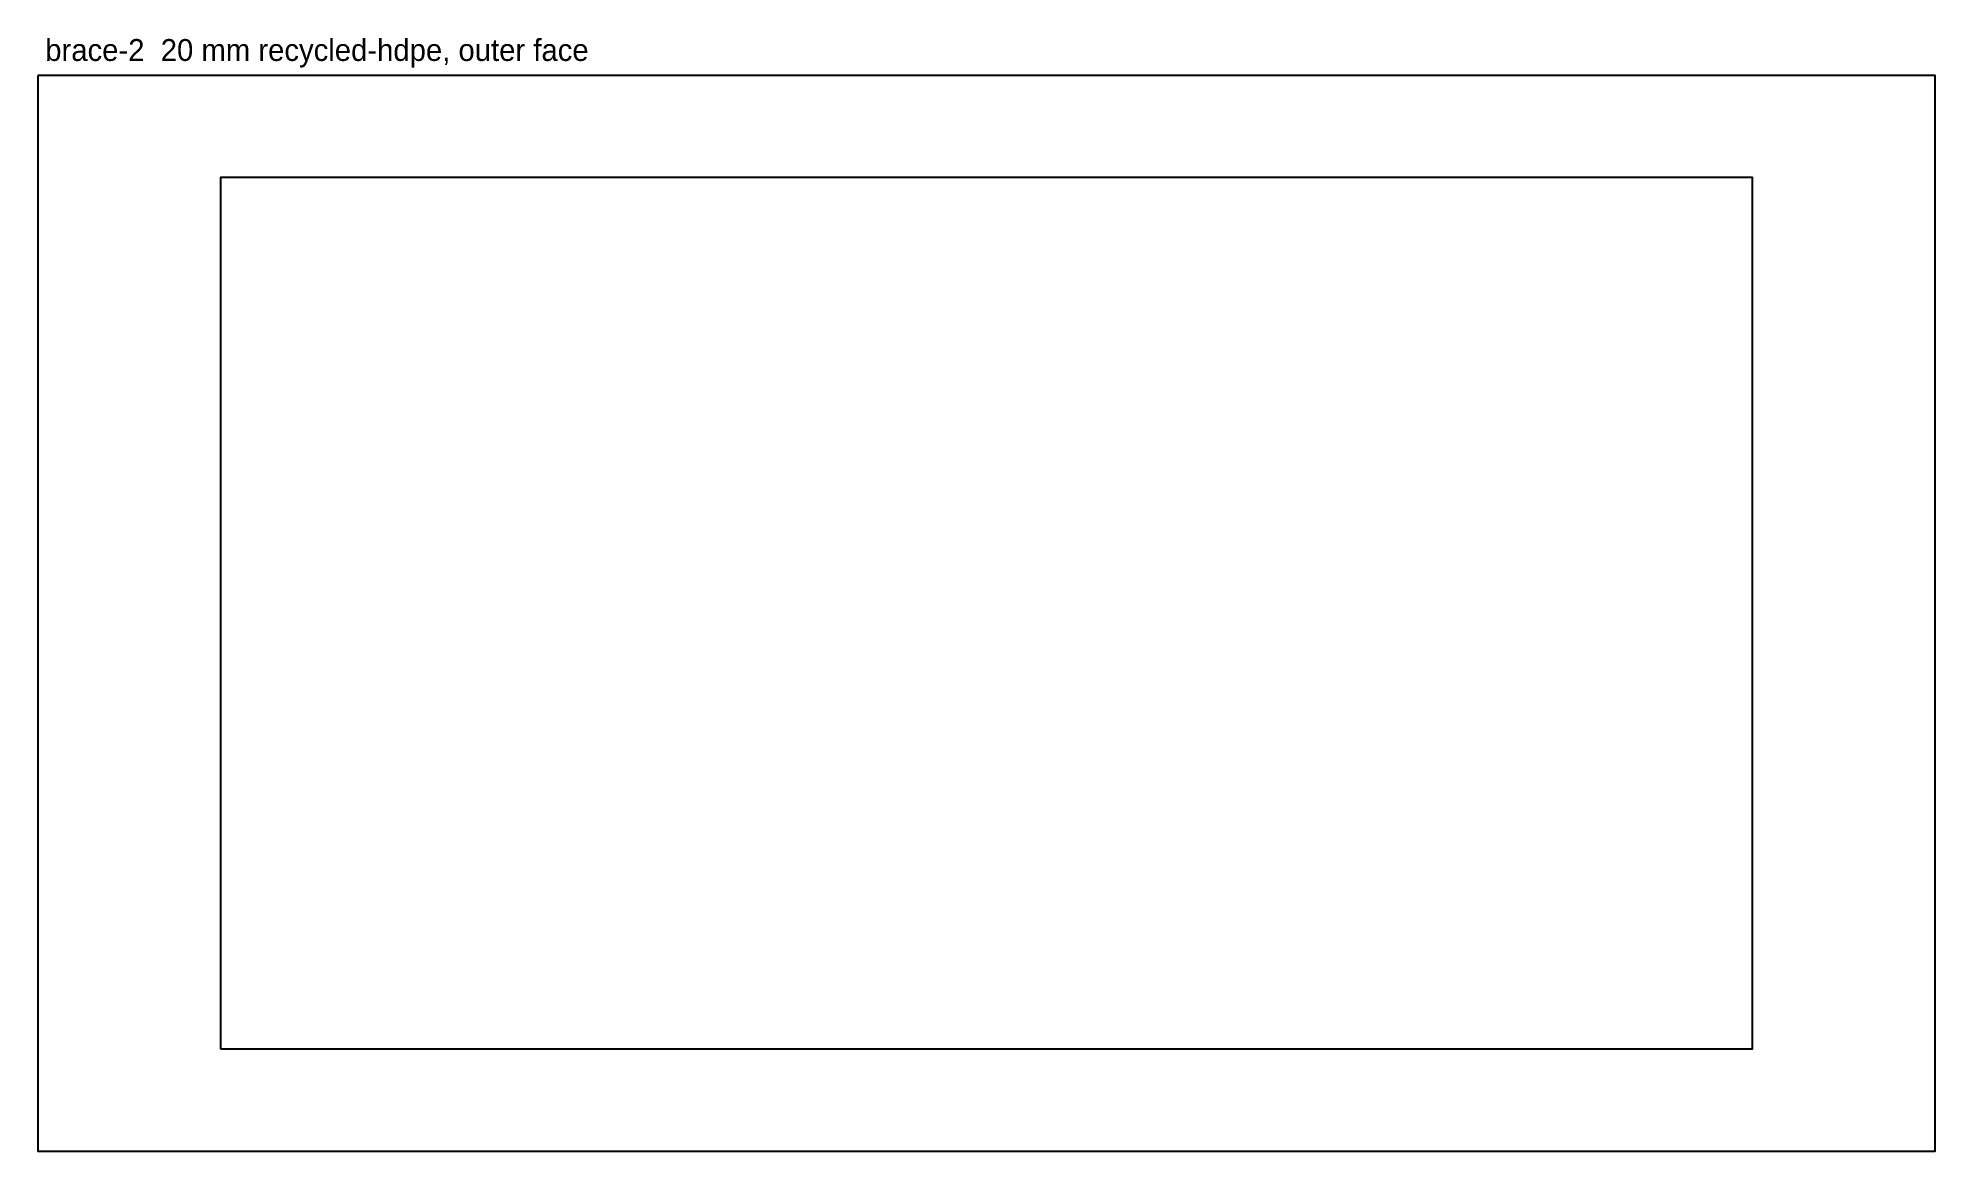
# Model space of a CAD drawing. Header units: millimetres. Extents: x 0 to 520, y 0 to 305.
import ezdxf

# ---------------------------------------------------------------- set-up
doc = ezdxf.new("R2010")
doc.units = ezdxf.units.MM
for name, color, linetype in [('CUT_INSIDE', 5, 'Continuous'), ('CUT_OUTSIDE', 1, 'Continuous'), ('NOTES', 7, 'Continuous')]:
    doc.layers.add(name, color=color, linetype=linetype)

msp = doc.modelspace()

# ---------------------------------------------------------------- linework, layer by layer
at = {"layer": 'CUT_INSIDE'}
msp.add_lwpolyline([(50, 28), (470, 28), (470, 267), (50, 267), (50, 28)], close=True, dxfattribs=at)
at = {"layer": 'CUT_OUTSIDE'}
msp.add_lwpolyline([(0, 295), (0, 0), (520, 0), (520, 295), (0, 295)], close=True, dxfattribs=at)

# ---------------------------------------------------------------- texts
at = {"layer": 'NOTES'}
msp.add_text('brace-2  20 mm recycled-hdpe, outer face', height=6, dxfattribs=at).set_placement((2, 299))

doc.saveas('drawing.dxf')
